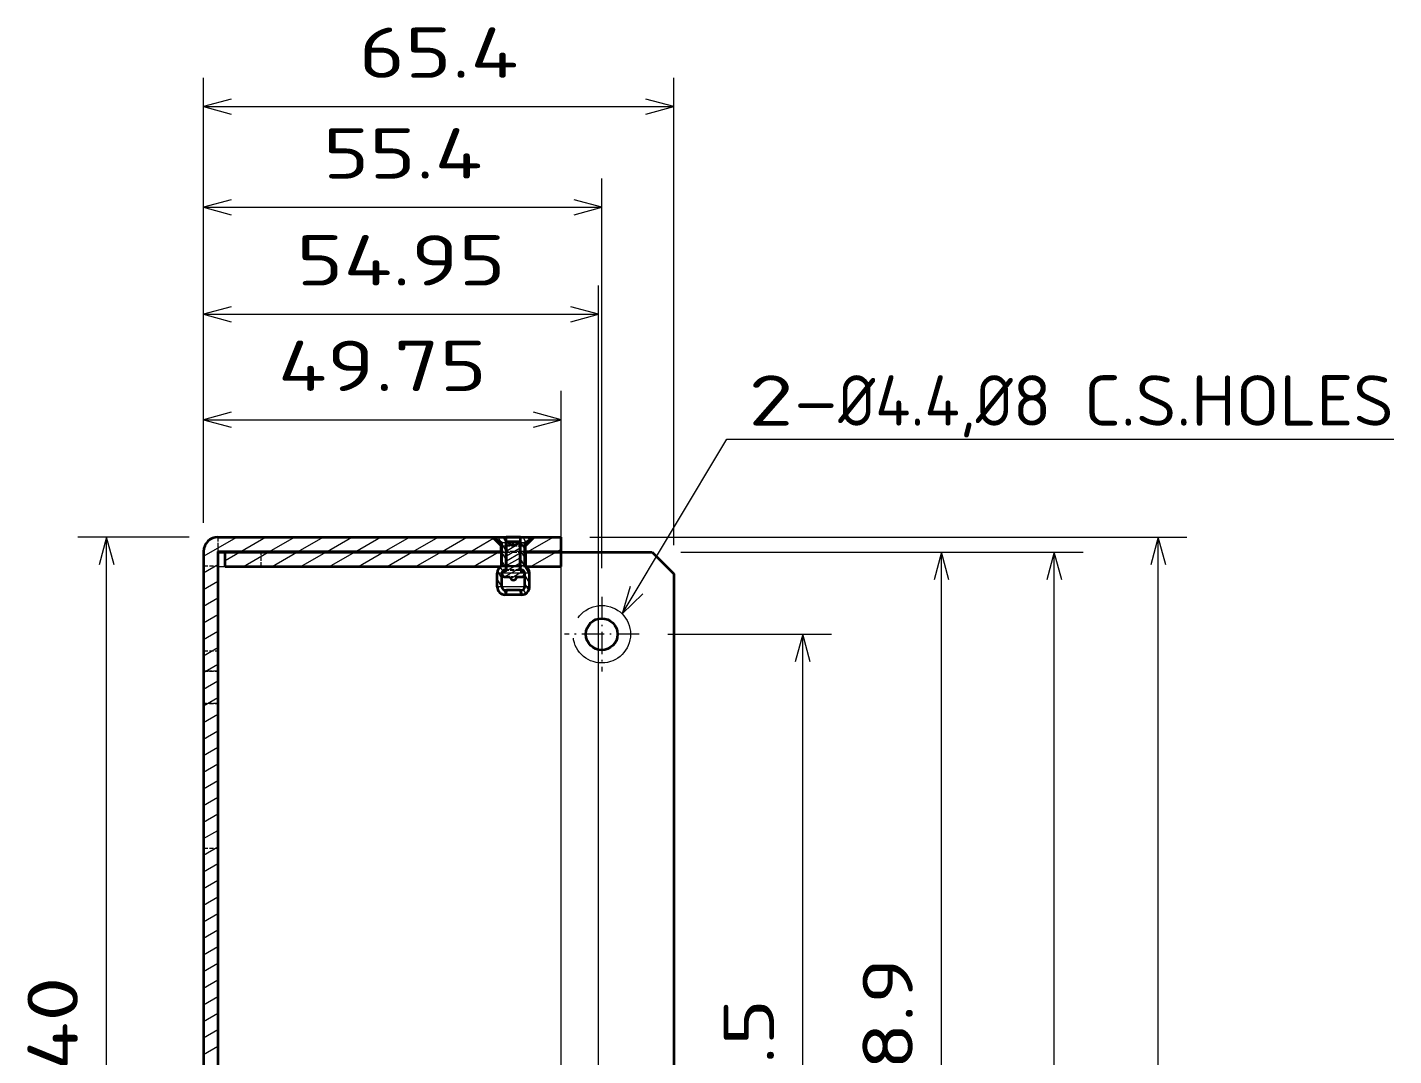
# Model space of a CAD drawing. Extents: x 23 to 587, y 4 to 413.
# Drawn here: x 388.1 to 483.2, y 223.6 to 295.1 of the extents above; entities that cross this region are included whole.
import ezdxf
from ezdxf.enums import TextEntityAlignment as Align

# ---------------------------------------------------------------- set-up
doc = ezdxf.new("R2010")
doc.units = 0
doc.linetypes.add('DASHDOT', pattern=[18.5, 12, -3, 0.5, -3])
doc.linetypes.add('DASHED', pattern=[15, 12, -3])
doc.layers.get('0').update_dxf_attribs({"lineweight": 13})
doc.styles.get("Standard").update_dxf_attribs({"font": 'isocp.shx'})

# ---------------------------------------------------------------- blocks, each defined once
blk = doc.blocks.new('BLOCK166')
at = {"color": 7, "lineweight": 13}
for points in [[(-57.55, 216.11), (-43, 240.43), (49.77, 240.43)], [(-56.45, 219.95), (-57.55, 216.11), (-54.68, 218.89)]]:
    blk.add_lwpolyline(points, dxfattribs=at)
for s, p, p2 in [('2-', (-40, 242.3), (-27.5, 242.3)), ('%%c', (-27.5, 242.3), (-22.37, 242.3)), ('4.4,', (-22.37, 242.3), (-8.37, 242.3)), ('%%c', (-8.37, 242.3), (-3.23, 242.3)), ('8 C.S.HOLES', (-3.23, 242.3), (49.77, 242.3))]:
    blk.add_text(s, height=7, dxfattribs=at).set_placement(p, p2, align=Align.FIT)
blk = doc.blocks.new('BLOCK167')
at = {"color": 7, "lineweight": 13, "ltscale": 0.387443}
blk.add_line((-117.8, 226.8), (-133.3, 226.8), dxfattribs=at)
at = {"color": 7, "lineweight": 13}
blk.add_line((-129.3, 86.8), (-129.3, 226.8), dxfattribs=at)
at = {"color": 7, "lineweight": 13, "ltscale": 0.337443}
blk.add_line((-119.8, 86.8), (-133.3, 86.8), dxfattribs=at)
at = {"color": 7, "lineweight": 13}
for points in [[(-128.26, 222.94), (-129.3, 226.8), (-130.33, 222.94)], [(-130.33, 90.66), (-129.3, 86.8), (-128.26, 90.66)]]:
    blk.add_lwpolyline(points, dxfattribs=at)
blk.add_text('140', height=7, rotation=90, dxfattribs=at).set_placement((-133.3, 147.9), (-133.3, 165.7), align=Align.FIT)
blk = doc.blocks.new('BLOCK169')
at = {"color": 7, "lineweight": 13, "ltscale": 0.45812}
blk.add_line((-115.8, 228.8), (-115.8, 247.12), dxfattribs=at)
at = {"color": 7, "lineweight": 13}
for p, q in [((-66.05, 38.5), (-66.05, 247.12)), ((-115.8, 243.12), (-66.05, 243.12))]:
    blk.add_line(p, q, dxfattribs=at)
for points in [[(-111.94, 244.16), (-115.8, 243.12), (-111.94, 242.09)], [(-69.91, 242.09), (-66.05, 243.12), (-69.91, 244.16)]]:
    blk.add_lwpolyline(points, dxfattribs=at)
blk.add_text('49.75', height=7, dxfattribs=at).set_placement((-105.47, 247.12), (-76.38, 247.12), align=Align.FIT)
blk = doc.blocks.new('BLOCK170')
at = {"color": 7, "lineweight": 13}
for p, q in [((-115.8, 228.8), (-115.8, 261.79)), ((-60.85, 95.78), (-60.85, 261.79)), ((-115.8, 257.79), (-60.85, 257.79))]:
    blk.add_line(p, q, dxfattribs=at)
for points in [[(-111.94, 258.83), (-115.8, 257.79), (-111.94, 256.75)], [(-64.71, 256.75), (-60.85, 257.79), (-64.71, 258.83)]]:
    blk.add_lwpolyline(points, dxfattribs=at)
blk.add_text('54.95', height=7, dxfattribs=at).set_placement((-102.88, 261.79), (-73.77, 261.79), align=Align.FIT)
blk = doc.blocks.new('BLOCK171')
at = {"color": 7, "lineweight": 13}
for p, q in [((-115.8, 228.8), (-115.8, 290.67)), ((-50.4, 225.7), (-50.4, 290.67)), ((-115.8, 286.67), (-50.4, 286.67))]:
    blk.add_line(p, q, dxfattribs=at)
for points in [[(-111.94, 287.7), (-115.8, 286.67), (-111.94, 285.63)], [(-54.26, 285.63), (-50.4, 286.67), (-54.26, 287.7)]]:
    blk.add_lwpolyline(points, dxfattribs=at)
blk.add_text('65.4', height=7, dxfattribs=at).set_placement((-94.2, 290.67), (-72, 290.67), align=Align.FIT)
blk = doc.blocks.new('BLOCK172')
at = {"color": 7, "lineweight": 13}
for p, q in [((-62.05, 226.8), (21.01, 226.8)), ((17.01, 40.15), (17.01, 226.8))]:
    blk.add_line(p, q, dxfattribs=at)
blk.add_lwpolyline([(18.05, 222.94), (17.01, 226.8), (15.97, 222.94)], dxfattribs=at)
blk = doc.blocks.new('BLOCK173')
at = {"color": 7, "lineweight": 13}
for p, q in [((-49.4, 224.7), (6.55, 224.7)), ((2.55, 40.15), (2.55, 224.7))]:
    blk.add_line(p, q, dxfattribs=at)
blk.add_lwpolyline([(3.58, 220.84), (2.55, 224.7), (1.51, 220.84)], dxfattribs=at)
blk = doc.blocks.new('BLOCK174')
at = {"color": 7, "lineweight": 13}
for p, q in [((-49.4, 224.7), (-9.13, 224.7)), ((-13.13, 85.8), (-13.13, 224.7)), ((-50.87, 85.8), (-9.13, 85.8))]:
    blk.add_line(p, q, dxfattribs=at)
for points in [[(-12.1, 220.84), (-13.13, 224.7), (-14.17, 220.84)], [(-14.17, 89.66), (-13.13, 85.8), (-12.1, 89.66)]]:
    blk.add_lwpolyline(points, dxfattribs=at)
blk.add_text('138.9', height=7, rotation=90, dxfattribs=at).set_placement((-17.13, 142.2), (-17.13, 168.3), align=Align.FIT)
blk = doc.blocks.new('BLOCK175')
at = {"color": 7, "lineweight": 13}
for p, q in [((-51.2, 213.3), (-28.45, 213.3)), ((-32.45, 85.8), (-32.45, 213.3)), ((-50.87, 85.8), (-28.45, 85.8))]:
    blk.add_line(p, q, dxfattribs=at)
for points in [[(-31.42, 209.44), (-32.45, 213.3), (-33.49, 209.44)], [(-33.49, 89.66), (-32.45, 85.8), (-31.42, 89.66)]]:
    blk.add_lwpolyline(points, dxfattribs=at)
blk.add_text('127.5', height=7, rotation=90, dxfattribs=at).set_placement((-36.45, 136.5), (-36.45, 162.6), align=Align.FIT)
blk = doc.blocks.new('BLOCK177')
at = {"color": 7, "lineweight": 13}
for p, q in [((-115.8, 228.8), (-115.8, 276.66)), ((-60.4, 222.5), (-60.4, 276.66)), ((-115.8, 272.66), (-60.4, 272.66))]:
    blk.add_line(p, q, dxfattribs=at)
for points in [[(-111.94, 273.69), (-115.8, 272.66), (-111.94, 271.62)], [(-64.26, 271.62), (-60.4, 272.66), (-64.26, 273.69)]]:
    blk.add_lwpolyline(points, dxfattribs=at)
blk.add_text('55.4', height=7, dxfattribs=at).set_placement((-99.2, 276.66), (-77, 276.66), align=Align.FIT)
blk = doc.blocks.new('BLOCK180')
at = {"color": 7, "linetype": 'DASHDOT', "lineweight": 13, "ltscale": 0.26}
for p, q in [((-60.4, 218.5), (-60.4, 208.1)), ((-55.2, 213.3), (-65.6, 213.3))]:
    blk.add_line(p, q, dxfattribs=at)
blk = doc.blocks.new('BLOCK182')
at = {"color": 7, "linetype": 'DASHED', "lineweight": 13, "ltscale": 0.05}
for p, q in [((-113.8, 226.8), (-113.8, 224.8)), ((-107.8, 222.7), (-107.8, 224.7)), ((-107.8, 222.7), (-107.8, 224.7)), ((-74.4, 224.7), (-74.4, 222.7)), ((-71.05, 222.7), (-71.05, 224.7)), ((-71.05, 222.7), (-71.05, 224.7)), ((-71, 224.7), (-71, 222.7)), ((-115.8, 222.8), (-113.8, 222.8)), ((-115.8, 211), (-113.8, 211)), ((-115.8, 208.15), (-113.8, 208.15)), ((-115.8, 208.15), (-113.8, 208.15)), ((-113.8, 208.15), (-115.8, 208.15)), ((-113.8, 208.15), (-115.8, 208.15)), ((-115.8, 203.65), (-113.8, 203.65)), ((-115.8, 203.65), (-113.8, 203.65)), ((-113.8, 203.65), (-115.8, 203.65)), ((-113.8, 203.65), (-115.8, 203.65)), ((-115.8, 183.52), (-113.8, 183.52)), ((-115.8, 183.52), (-113.8, 183.52)), ((-115.8, 183.52), (-113.8, 183.52)), ((-115.8, 183.52), (-113.8, 183.52))]:
    blk.add_line(p, q, dxfattribs=at)
at = {"color": 7, "lineweight": 35}
for p, q in [((-113.8, 226.8), (-75.6, 226.8)), ((-115.8, 224.8), (-115.8, 87.39)), ((-113.8, 224.8), (-113.8, 87.39)), ((-113.8, 224.8), (-74.4, 224.8)), ((-112.8, 224.7), (-74.4, 224.7)), ((-112.8, 222.7), (-74.4, 222.7)), ((-50.4, 221.7), (-50.4, 43.15))]:
    blk.add_line(p, q, dxfattribs=at)
at = {"color": 7, "lineweight": 35, "ltscale": 0.0725}
for p, q in [((-75.6, 226.8), (-72.7, 226.8)), ((-72.7, 226.8), (-69.8, 226.8))]:
    blk.add_line(p, q, dxfattribs=at)
at = {"color": 7, "lineweight": 35, "ltscale": 0.042426}
for p, q in [((-74.4, 225.6), (-75.6, 226.8)), ((-71, 225.6), (-69.8, 226.8))]:
    blk.add_line(p, q, dxfattribs=at)
at = {"color": 7, "linetype": 'DASHED', "lineweight": 13, "ltscale": 0.042426}
for p, q in [((-74.4, 225.6), (-75.6, 226.8)), ((-71, 225.6), (-69.8, 226.8))]:
    blk.add_line(p, q, dxfattribs=at)
at = {"color": 7, "linetype": 'DASHED', "lineweight": 13, "ltscale": 0.00375}
for p, q in [((-75.4, 226.65), (-75.4, 226.8)), ((-70, 226.65), (-70, 226.8))]:
    blk.add_line(p, q, dxfattribs=at)
at = {"color": 7, "lineweight": 35, "ltscale": 0.042502}
for p, q in [((-75.4, 226.8), (-73.7, 226.8)), ((-71.7, 226.8), (-70, 226.8))]:
    blk.add_line(p, q, dxfattribs=at)
at = {"color": 7, "lineweight": 35, "ltscale": 0.00375}
for p, q in [((-75.4, 226.65), (-75.4, 226.8)), ((-70, 226.65), (-70, 226.8))]:
    blk.add_line(p, q, dxfattribs=at)
at = {"color": 7, "linetype": 'DASHED', "lineweight": 13, "ltscale": 0.126959}
for p, q in [((-70.33, 226.65), (-75.4, 226.65)), ((-70.33, 226.65), (-75.4, 226.65)), ((-70, 226.65), (-75.08, 226.65))]:
    blk.add_line(p, q, dxfattribs=at)
at = {"color": 7, "linetype": 'DASHED', "lineweight": 13, "ltscale": 0.031942}
for p, q in [((-74.3, 226), (-75.4, 226.65)), ((-71.1, 226), (-70, 226.65))]:
    blk.add_line(p, q, dxfattribs=at)
at = {"color": 7, "lineweight": 35, "ltscale": 0.031942}
for p, q in [((-74.3, 226), (-75.4, 226.65)), ((-71.1, 226), (-70, 226.65))]:
    blk.add_line(p, q, dxfattribs=at)
at = {"color": 7, "linetype": 'DASHED', "lineweight": 13, "ltscale": 0.113844}
for p, q in [((-73.7, 222.25), (-73.7, 226.8)), ((-71.7, 222.25), (-71.7, 226.8))]:
    blk.add_line(p, q, dxfattribs=at)
at = {"color": 7, "lineweight": 35, "ltscale": 0.047022}
blk.add_line((-71.82, 226.8), (-73.7, 226.8), dxfattribs=at)
at = {"color": 7, "lineweight": 35, "ltscale": 0.113844}
for p, q in [((-73.7, 222.25), (-73.7, 226.8)), ((-71.7, 222.25), (-71.7, 226.8))]:
    blk.add_line(p, q, dxfattribs=at)
at = {"color": 7, "lineweight": 35, "ltscale": 0.002978}
blk.add_line((-71.7, 226.8), (-71.82, 226.8), dxfattribs=at)
at = {"color": 7, "linetype": 'DASHED', "lineweight": 13, "ltscale": 0.008041}
blk.add_line((-70, 226.65), (-70.33, 226.65), dxfattribs=at)
at = {"color": 7, "lineweight": 35, "ltscale": 0.093839}
blk.add_line((-69.8, 226.8), (-66.05, 226.8), dxfattribs=at)
at = {"color": 7, "lineweight": 35, "ltscale": 0.05}
for p, q in [((-66.05, 224.8), (-66.05, 226.8)), ((-112.8, 222.7), (-112.8, 224.7)), ((-74.4, 224.7), (-74.4, 222.7)), ((-71, 224.7), (-71, 222.7)), ((-66.05, 222.7), (-66.05, 224.7))]:
    blk.add_line(p, q, dxfattribs=at)
at = {"color": 7, "lineweight": 35, "ltscale": 0.025}
blk.add_line((-113.8, 224.7), (-112.8, 224.7), dxfattribs=at)
at = {"color": 7, "lineweight": 35, "ltscale": 0.02}
for p, q in [((-74.4, 224.8), (-74.4, 225.6)), ((-71, 224.8), (-71, 225.6))]:
    blk.add_line(p, q, dxfattribs=at)
at = {"color": 7, "lineweight": 35, "ltscale": 0.002501}
for p, q in [((-74.4, 225.6), (-74.3, 225.6)), ((-74.3, 224.8), (-74.4, 224.8)), ((-74.4, 224.7), (-74.3, 224.7)), ((-71.1, 225.6), (-71, 225.6)), ((-71, 224.8), (-71.1, 224.8)), ((-71.1, 224.7), (-71, 224.7))]:
    blk.add_line(p, q, dxfattribs=at)
at = {"color": 7, "linetype": 'DASHED', "lineweight": 13, "ltscale": 0.0425}
for p, q in [((-74.4, 225.6), (-72.7, 225.6)), ((-72.7, 225.6), (-71, 225.6)), ((-74.4, 222.7), (-72.7, 222.7)), ((-72.7, 222.7), (-71, 222.7))]:
    blk.add_line(p, q, dxfattribs=at)
at = {"color": 7, "linetype": 'DASHED', "lineweight": 13, "ltscale": 0.02}
for p, q in [((-74.4, 224.8), (-74.4, 225.6)), ((-71, 224.8), (-71, 225.6))]:
    blk.add_line(p, q, dxfattribs=at)
at = {"color": 7, "linetype": 'DASHED', "lineweight": 13, "ltscale": 0.075235}
for p, q in [((-71.29, 226), (-74.3, 226)), ((-71.29, 226), (-74.3, 226)), ((-71.1, 226), (-74.11, 226)), ((-71.29, 222.8), (-74.3, 222.8)), ((-71.29, 222.8), (-74.3, 222.8)), ((-71.1, 222.8), (-74.11, 222.8)), ((-71.29, 221.8), (-74.3, 221.8)), ((-71.1, 221.8), (-74.11, 221.8)), ((-71.29, 219.89), (-74.3, 219.89)), ((-71.1, 219.89), (-74.11, 219.89))]:
    blk.add_line(p, q, dxfattribs=at)
at = {"color": 7, "linetype": 'DASHED', "lineweight": 13, "ltscale": 0.08}
blk.add_line((-74.3, 222.8), (-74.3, 226), dxfattribs=at)
at = {"color": 7, "lineweight": 35, "ltscale": 0.08}
for p, q in [((-74.3, 222.8), (-74.3, 226)), ((-71.1, 222.8), (-71.1, 226))]:
    blk.add_line(p, q, dxfattribs=at)
at = {"color": 7, "linetype": 'DASHED', "lineweight": 13, "ltscale": 0.039999}
for p, q in [((-74.3, 225.6), (-72.7, 225.6)), ((-72.7, 224.8), (-74.3, 224.8)), ((-74.3, 224.7), (-72.7, 224.7)), ((-72.7, 225.6), (-71.1, 225.6)), ((-71.1, 224.8), (-72.7, 224.8)), ((-72.7, 224.7), (-71.1, 224.7))]:
    blk.add_line(p, q, dxfattribs=at)
at = {"color": 7, "linetype": 'DASHED', "lineweight": 13, "ltscale": 0.044671}
for p, q in [((-71.87, 226.16), (-73.65, 226.16)), ((-71.75, 226.16), (-73.54, 226.16)), ((-71.87, 222.16), (-73.65, 222.16))]:
    blk.add_line(p, q, dxfattribs=at)
at = {"color": 7, "linetype": 'DASHED', "lineweight": 13, "ltscale": 0.099974}
for p, q in [((-73.65, 222.16), (-73.65, 226.16)), ((-71.75, 222.16), (-71.75, 226.16))]:
    blk.add_line(p, q, dxfattribs=at)
at = {"color": 7, "lineweight": 35, "ltscale": 0.099974}
for p, q in [((-73.65, 222.16), (-73.65, 226.16)), ((-71.75, 222.16), (-71.75, 226.16))]:
    blk.add_line(p, q, dxfattribs=at)
at = {"color": 7, "lineweight": 35, "ltscale": 0.044671}
for p, q in [((-71.87, 226.16), (-73.65, 226.16)), ((-71.87, 219.44), (-73.65, 219.44))]:
    blk.add_line(p, q, dxfattribs=at)
at = {"color": 7, "linetype": 'DASHED', "lineweight": 13, "ltscale": 0.000690286}
for p, q in [((-72.94, 225.69), (-72.91, 225.69)), ((-72.47, 225.69), (-72.5, 225.69))]:
    blk.add_line(p, q, dxfattribs=at)
at = {"color": 7, "linetype": 'DASHED', "lineweight": 13, "ltscale": 0.0109}
for p, q in [((-72.5, 225.69), (-72.94, 225.69)), ((-72.91, 225.69), (-72.47, 225.69))]:
    blk.add_line(p, q, dxfattribs=at)
at = {"color": 7, "linetype": 'DASHED', "lineweight": 13, "ltscale": 0.010894}
blk.add_line((-72.5, 225.69), (-72.94, 225.69), dxfattribs=at)
at = {"color": 7, "linetype": 'DASHED', "lineweight": 13, "ltscale": 0.000684608}
blk.add_line((-72.47, 225.69), (-72.5, 225.69), dxfattribs=at)
at = {"color": 7, "lineweight": 35, "ltscale": 0.002829}
for p, q in [((-71.75, 226.16), (-71.87, 226.16)), ((-71.75, 219.44), (-71.87, 219.44))]:
    blk.add_line(p, q, dxfattribs=at)
at = {"color": 7, "linetype": 'DASHED', "lineweight": 13, "ltscale": 0.004765}
for p, q in [((-71.1, 226), (-71.29, 226)), ((-71.1, 222.8), (-71.29, 222.8))]:
    blk.add_line(p, q, dxfattribs=at)
at = {"color": 7, "linetype": 'DASHED', "lineweight": 13, "ltscale": 0.03}
blk.add_line((-71.1, 224.8), (-71.1, 226), dxfattribs=at)
at = {"color": 7, "lineweight": 35, "ltscale": 0.0025}
blk.add_line((-71.1, 224.7), (-71.1, 224.8), dxfattribs=at)
at = {"color": 7, "linetype": 'DASHED', "lineweight": 13, "ltscale": 0.0475}
blk.add_line((-71.1, 222.8), (-71.1, 224.7), dxfattribs=at)
at = {"color": 7, "lineweight": 35, "ltscale": 0.123839}
for p, q in [((-71, 224.8), (-66.05, 224.8)), ((-71, 224.7), (-66.05, 224.7)), ((-71, 222.7), (-66.05, 222.7))]:
    blk.add_line(p, q, dxfattribs=at)
at = {"color": 7, "lineweight": 35, "ltscale": 0.31625}
blk.add_line((-66.05, 224.7), (-53.4, 224.7), dxfattribs=at)
at = {"color": 7, "lineweight": 35, "ltscale": 0.106066}
blk.add_line((-53.4, 224.7), (-50.4, 221.7), dxfattribs=at)
at = {"color": 7, "linetype": 'DASHED', "lineweight": 13}
for q in [(-66.05, 222.7), (-113.8, 89.44)]:
    blk.add_line((-113.8, 222.7), q, dxfattribs=at)
at = {"color": 7, "linetype": 'DASHED', "lineweight": 13, "ltscale": 0.1058}
for p, q in [((-70.72, 221.8), (-74.95, 221.8)), ((-70.72, 221.8), (-74.95, 221.8)), ((-70.45, 221.8), (-74.69, 221.8)), ((-70.72, 219.89), (-74.95, 219.89)), ((-70.72, 219.89), (-74.95, 219.89)), ((-70.45, 219.89), (-74.69, 219.89))]:
    blk.add_line(p, q, dxfattribs=at)
at = {"color": 7, "linetype": 'DASHED', "lineweight": 13, "ltscale": 0.047663}
for p, q in [((-74.95, 219.89), (-74.95, 221.8)), ((-74.3, 219.89), (-74.3, 221.8)), ((-71.1, 219.89), (-71.1, 221.8))]:
    blk.add_line(p, q, dxfattribs=at)
at = {"color": 7, "lineweight": 35, "ltscale": 0.047663}
for p, q in [((-74.95, 219.89), (-74.95, 221.8)), ((-74.3, 219.89), (-74.3, 221.8)), ((-71.1, 219.89), (-71.1, 221.8)), ((-70.45, 219.89), (-70.45, 221.8)), ((-70.45, 219.89), (-70.45, 221.8))]:
    blk.add_line(p, q, dxfattribs=at)
at = {"color": 7, "lineweight": 13, "ltscale": 0.000217899}
blk.add_line((-74.29, 221.8), (-74.3, 221.8), dxfattribs=at)
at = {"color": 7, "linetype": 'DASHED', "lineweight": 13, "ltscale": 0.075017}
blk.add_line((-71.29, 221.8), (-74.29, 221.8), dxfattribs=at)
at = {"color": 7, "lineweight": 35, "ltscale": 0.003751}
for p, q in [((-73.85, 222.25), (-73.7, 222.25)), ((-71.7, 222.25), (-71.55, 222.25))]:
    blk.add_line(p, q, dxfattribs=at)
at = {"color": 7, "lineweight": 35, "ltscale": 0.005001}
for p, q in [((-73.85, 222.16), (-73.65, 222.16)), ((-71.75, 222.16), (-71.55, 222.16)), ((-73.85, 219.44), (-73.65, 219.44)), ((-71.75, 219.44), (-71.55, 219.44))]:
    blk.add_line(p, q, dxfattribs=at)
at = {"color": 7, "lineweight": 35, "ltscale": 0.017501}
for p, q in [((-73.85, 221.26), (-73.15, 221.26)), ((-72.25, 221.26), (-71.55, 221.26))]:
    blk.add_line(p, q, dxfattribs=at)
at = {"color": 7, "lineweight": 35, "ltscale": 0.00125}
blk.add_line((-73.65, 222.25), (-73.7, 222.25), dxfattribs=at)
at = {"color": 7, "linetype": 'DASHED', "lineweight": 13, "ltscale": 0.045772}
blk.add_line((-71.82, 222.25), (-73.65, 222.25), dxfattribs=at)
at = {"color": 7, "linetype": 'DASHED', "lineweight": 13, "ltscale": 0.02116}
blk.add_line((-72.31, 221.26), (-73.15, 221.26), dxfattribs=at)
at = {"color": 7, "linetype": 'DASHED', "lineweight": 13, "ltscale": 0.00134}
blk.add_line((-72.25, 221.26), (-72.31, 221.26), dxfattribs=at)
at = {"color": 7, "linetype": 'DASHED', "lineweight": 13, "ltscale": 0.002829}
blk.add_line((-71.75, 222.16), (-71.87, 222.16), dxfattribs=at)
at = {"color": 7, "linetype": 'DASHED', "lineweight": 13, "ltscale": 0.001727}
blk.add_line((-71.75, 222.25), (-71.82, 222.25), dxfattribs=at)
at = {"color": 7, "lineweight": 35, "ltscale": 0.001251}
blk.add_line((-71.7, 222.25), (-71.75, 222.25), dxfattribs=at)
at = {"color": 7, "linetype": 'DASHED', "lineweight": 13, "ltscale": 0.004534}
blk.add_line((-71.11, 221.8), (-71.29, 221.8), dxfattribs=at)
at = {"color": 7, "lineweight": 13, "ltscale": 0.00023099}
blk.add_line((-71.1, 221.8), (-71.11, 221.8), dxfattribs=at)
at = {"color": 7, "linetype": 'DASHED', "lineweight": 13, "ltscale": 0.0067}
for p, q in [((-70.45, 221.8), (-70.72, 221.8)), ((-70.45, 219.89), (-70.72, 219.89))]:
    blk.add_line(p, q, dxfattribs=at)
at = {"color": 7, "lineweight": 13, "ltscale": 0.075235}
blk.add_line((-71.29, 219.89), (-74.3, 219.89), dxfattribs=at)
at = {"color": 7, "linetype": 'DASHED', "lineweight": 13, "ltscale": 0.017002}
for p, q in [((-73.65, 219.44), (-73.85, 218.79)), ((-71.75, 219.44), (-71.55, 218.79))]:
    blk.add_line(p, q, dxfattribs=at)
at = {"color": 7, "lineweight": 35, "ltscale": 0.017002}
for p, q in [((-73.65, 219.44), (-73.85, 218.79)), ((-71.75, 219.44), (-71.55, 218.79))]:
    blk.add_line(p, q, dxfattribs=at)
at = {"color": 7, "linetype": 'DASHED', "lineweight": 13, "ltscale": 0.054075}
for p, q in [((-71.69, 218.79), (-73.85, 218.79)), ((-71.55, 218.79), (-73.72, 218.79))]:
    blk.add_line(p, q, dxfattribs=at)
at = {"color": 7, "lineweight": 35, "ltscale": 0.054075}
blk.add_line((-71.69, 218.79), (-73.85, 218.79), dxfattribs=at)
at = {"color": 7, "lineweight": 35, "ltscale": 0.003425}
blk.add_line((-71.55, 218.79), (-71.69, 218.79), dxfattribs=at)
at = {"color": 7, "lineweight": 13, "ltscale": 0.004765}
blk.add_line((-71.1, 219.89), (-71.29, 219.89), dxfattribs=at)
at = {"color": 7, "linetype": 'DASHED', "lineweight": 13}
blk.add_circle((-60.4, 213.3), 4, dxfattribs=at)
at = {"color": 7, "lineweight": 35}
blk.add_circle((-60.4, 213.3), 2.2, dxfattribs=at)
for centre, radius, start, end in [((-113.8, 224.8), 2, 90, 180), ((-73.85, 221.8), 1.1, 114.1478, 180), ((-71.55, 221.8), 1.1, 0, 65.8522), ((-71.55, 221.8), 1.1, 0, 55.2433), ((-73.85, 221.8), 0.45, 90, 180), ((-73.85, 221.71), 0.45, 90, 270), ((-72.7, 221.26), 0.45, 180.0341, 269.9604), ((-72.7, 221.26), 0.45, 270.0393, 359.9662), ((-71.55, 221.8), 0.45, 360, 90), ((-71.55, 221.71), 0.45, 270, 90), ((-73.85, 219.89), 1.1, 180, 270), ((-73.85, 219.89), 0.45, 180, 270), ((-71.55, 219.89), 1.1, 270, 0), ((-71.55, 219.89), 0.45, 270, 0)]:
    blk.add_arc(centre, radius, start, end, dxfattribs=at)
at = {"color": 7, "linetype": 'DASHED', "lineweight": 13}
for centre, radius, start, end in [((-73.85, 221.8), 1.1, 114.1477, 180), ((-71.55, 221.8), 1.1, 55.2433, 65.8522), ((-73.85, 221.8), 0.45, 90, 180), ((-73.85, 221.71), 0.45, 90, 270), ((-72.7, 221.26), 0.45, 180.0237, 269.9763), ((-72.7, 221.26), 0.45, 270.0237, 359.9763), ((-71.55, 221.8), 0.45, 0, 90), ((-71.55, 221.71), 0.45, 270, 90), ((-73.85, 219.89), 1.1, 180, 270), ((-73.85, 219.89), 0.45, 180, 270), ((-71.55, 219.89), 0.45, 270, 360), ((-71.55, 219.89), 1.1, 270, 360)]:
    blk.add_arc(centre, radius, start, end, dxfattribs=at)
for points, knots in [([(-73.65, 226.16), (-73.63, 226.15), (-73.58, 226.14), (-73.52, 226.11), (-73.45, 226.08), (-73.39, 226.03), (-73.33, 225.99), (-73.28, 225.93), (-73.22, 225.87), (-73.17, 225.82), (-73.12, 225.77), (-73.06, 225.72), (-73, 225.7), (-72.96, 225.69), (-72.94, 225.69)], [0, 0, 0, 0, 0.07145, 0.1427416, 0.2149689, 0.2889949, 0.3652286, 0.4434267, 0.5225702, 0.6008754, 0.6761338, 0.7467388, 0.8131866, 0.8741153, 0.8741153, 0.8741153, 0.8741153]), ([(-72.94, 225.69), (-72.93, 225.69), (-72.93, 225.69), (-72.9, 225.69), (-72.86, 225.7), (-72.81, 225.72), (-72.76, 225.75), (-72.72, 225.78), (-72.7, 225.79)], [0, 0, 0, 0, 0.0033711, 0.0190654, 0.0763867, 0.1305325, 0.1890637, 0.256279, 0.256279, 0.256279, 0.256279]), ([(-72.47, 225.69), (-72.47, 225.69), (-72.48, 225.69), (-72.5, 225.69), (-72.55, 225.7), (-72.6, 225.72), (-72.65, 225.75), (-72.69, 225.78), (-72.7, 225.79)], [0, 0, 0, 0, 0.0033711, 0.0190654, 0.0763867, 0.1305325, 0.1890637, 0.256279, 0.256279, 0.256279, 0.256279]), ([(-71.75, 226.16), (-71.78, 226.15), (-71.82, 226.14), (-71.89, 226.11), (-71.95, 226.08), (-72.01, 226.03), (-72.07, 225.99), (-72.13, 225.93), (-72.18, 225.87), (-72.24, 225.82), (-72.29, 225.77), (-72.35, 225.72), (-72.41, 225.7), (-72.45, 225.69), (-72.47, 225.69)], [0, 0, 0, 0, 0.07145, 0.1427416, 0.2149689, 0.2889949, 0.3652286, 0.4434267, 0.5225702, 0.6008754, 0.6761338, 0.7467388, 0.8131866, 0.8741153, 0.8741153, 0.8741153, 0.8741153])]:
    blk.add_open_spline(points, degree=3, knots=knots, dxfattribs=at)
at = {"color": 7, "lineweight": 35}
for points, knots in [([(-72.94, 225.69), (-72.94, 225.69), (-72.95, 225.69), (-72.96, 225.69), (-72.99, 225.7), (-73.02, 225.71), (-73.04, 225.71), (-73.09, 225.74), (-73.14, 225.79), (-73.17, 225.82), (-73.25, 225.91), (-73.34, 225.99), (-73.39, 226.04), (-73.47, 226.09), (-73.56, 226.13), (-73.59, 226.14), (-73.62, 226.15), (-73.65, 226.16)], [0.341318, 0.341318, 0.341318, 0.341318, 0.341318, 0.341318, 0.407631, 0.407631, 0.407631, 0.558209, 0.558209, 0.558209, 0.871655, 0.871655, 0.871655, 1.351057, 1.351057, 1.351057, 1.576979, 1.576979, 1.576979, 1.576979, 1.576979, 1.576979]), ([(-72.7, 225.79), (-72.73, 225.77), (-72.75, 225.75), (-72.78, 225.74), (-72.82, 225.72), (-72.86, 225.7), (-72.88, 225.7), (-72.9, 225.69), (-72.92, 225.69), (-72.93, 225.69), (-72.93, 225.69), (-72.94, 225.69)], [0, 0, 0, 0, 0, 0, 0.1946317, 0.1946317, 0.1946317, 0.3052149, 0.3052149, 0.3052149, 0.3413179, 0.3413179, 0.3413179, 0.3413179, 0.3413179, 0.3413179]), ([(-72.7, 225.79), (-72.68, 225.77), (-72.65, 225.75), (-72.63, 225.74), (-72.58, 225.72), (-72.54, 225.7), (-72.53, 225.7), (-72.51, 225.69), (-72.49, 225.69), (-72.48, 225.69), (-72.48, 225.69), (-72.47, 225.69)], [0, 0, 0, 0, 0, 0, 0.1946317, 0.1946317, 0.1946317, 0.3052149, 0.3052149, 0.3052149, 0.3413179, 0.3413179, 0.3413179, 0.3413179, 0.3413179, 0.3413179]), ([(-72.47, 225.69), (-72.46, 225.69), (-72.45, 225.69), (-72.45, 225.69), (-72.42, 225.7), (-72.39, 225.71), (-72.37, 225.71), (-72.31, 225.74), (-72.26, 225.79), (-72.23, 225.82), (-72.15, 225.91), (-72.07, 225.99), (-72.02, 226.04), (-71.94, 226.09), (-71.85, 226.13), (-71.82, 226.14), (-71.78, 226.15), (-71.75, 226.16)], [0.341318, 0.341318, 0.341318, 0.341318, 0.341318, 0.341318, 0.407631, 0.407631, 0.407631, 0.558209, 0.558209, 0.558209, 0.871655, 0.871655, 0.871655, 1.351057, 1.351057, 1.351057, 1.576979, 1.576979, 1.576979, 1.576979, 1.576979, 1.576979])]:
    blk.add_open_spline(points, degree=5, knots=knots, dxfattribs=at)
blk = doc.blocks.new('BLOCK183')
at = {"color": 7, "lineweight": 13, "ltscale": 0.054848}
for p, q in [((-73.65, 224.9), (-71.75, 226)), ((-73.65, 224.21), (-71.75, 225.31)), ((-73.65, 223.52), (-71.75, 224.62)), ((-73.65, 222.83), (-71.75, 223.92))]:
    blk.add_line(p, q, dxfattribs=at)
at = {"color": 7, "lineweight": 13, "ltscale": 0.012893}
blk.add_line((-73.65, 225.6), (-73.21, 225.86), dxfattribs=at)
at = {"color": 7, "lineweight": 13, "ltscale": 0.073517}
blk.add_line((-74.3, 221.76), (-71.75, 223.23), dxfattribs=at)
at = {"color": 7, "lineweight": 13, "ltscale": 0.063511}
blk.add_line((-73.95, 221.27), (-71.75, 222.54), dxfattribs=at)
at = {"color": 7, "lineweight": 13, "ltscale": 0.051545}
blk.add_line((-73.11, 221.06), (-71.32, 222.09), dxfattribs=at)
at = {"color": 7, "lineweight": 13, "ltscale": 0.012082}
blk.add_line((-71.57, 221.26), (-71.15, 221.5), dxfattribs=at)
blk = doc.blocks.new('BLOCK184')
at = {"color": 7, "lineweight": 13, "ltscale": 0.021562}
blk.add_line((-74.39, 226.05), (-74.82, 226.8), dxfattribs=at)
at = {"color": 7, "lineweight": 13, "ltscale": 0.021412}
blk.add_line((-73.7, 226.06), (-74.13, 226.8), dxfattribs=at)
at = {"color": 7, "lineweight": 13, "ltscale": 0.03}
for p, q in [((-73.7, 224.86), (-74.3, 225.9)), ((-73.7, 223.66), (-74.3, 224.7)), ((-73.7, 222.46), (-74.3, 223.5))]:
    blk.add_line(p, q, dxfattribs=at)
at = {"color": 7, "lineweight": 13, "ltscale": 0.016574}
blk.add_line((-74.19, 222.1), (-74.52, 222.67), dxfattribs=at)
at = {"color": 7, "lineweight": 13, "ltscale": 0.0325}
blk.add_line((-74.3, 219.9), (-74.95, 221.02), dxfattribs=at)
at = {"color": 7, "lineweight": 13, "ltscale": 0.029864}
blk.add_line((-74.3, 221.1), (-74.9, 222.13), dxfattribs=at)
at = {"color": 7, "lineweight": 13, "ltscale": 0.024379}
blk.add_line((-74.46, 218.97), (-74.95, 219.82), dxfattribs=at)
at = {"color": 7, "lineweight": 13, "ltscale": 0.014217}
blk.add_line((-73.79, 219), (-74.07, 219.5), dxfattribs=at)
blk = doc.blocks.new('BLOCK185')
at = {"color": 7, "lineweight": 13, "ltscale": 0.020488}
blk.add_line((-70.95, 226.09), (-71.36, 226.8), dxfattribs=at)
at = {"color": 7, "lineweight": 13, "ltscale": 0.011676}
blk.add_line((-70.43, 226.4), (-70.67, 226.8), dxfattribs=at)
at = {"color": 7, "lineweight": 13, "ltscale": 0.03}
for p, q in [((-71.1, 225.15), (-71.7, 226.19)), ((-71.1, 223.95), (-71.7, 224.99))]:
    blk.add_line(p, q, dxfattribs=at)
at = {"color": 7, "lineweight": 13, "ltscale": 0.0625}
blk.add_line((-70.45, 221.63), (-71.7, 223.79), dxfattribs=at)
at = {"color": 7, "lineweight": 13, "ltscale": 0.010135}
blk.add_line((-71.5, 222.24), (-71.7, 222.59), dxfattribs=at)
at = {"color": 7, "lineweight": 13, "ltscale": 0.0325}
blk.add_line((-70.45, 220.43), (-71.1, 221.55), dxfattribs=at)
at = {"color": 7, "lineweight": 13, "ltscale": 0.016257}
blk.add_line((-70.98, 218.95), (-71.31, 219.51), dxfattribs=at)
at = {"color": 7, "lineweight": 13, "ltscale": 0.027121}
blk.add_line((-70.56, 219.42), (-71.1, 220.35), dxfattribs=at)
blk = doc.blocks.new('BLOCK189')
at = {"color": 7, "lineweight": 13, "ltscale": 0.00564}
blk.add_line((-71, 224.59), (-70.81, 224.7), dxfattribs=at)
at = {"color": 7, "lineweight": 13, "ltscale": 0.1}
blk.add_line((-70.27, 222.7), (-66.81, 224.7), dxfattribs=at)
at = {"color": 7, "lineweight": 13, "ltscale": 0.006416}
blk.add_line((-66.27, 222.7), (-66.05, 222.83), dxfattribs=at)
blk = doc.blocks.new('BLOCK190')
at = {"color": 7, "lineweight": 13, "ltscale": 0.0575}
blk.add_line((-112.8, 223.55), (-110.81, 224.7), dxfattribs=at)
at = {"color": 7, "lineweight": 13, "ltscale": 0.1}
for p, q in [((-110.27, 222.7), (-106.81, 224.7)), ((-106.27, 222.7), (-102.81, 224.7)), ((-102.27, 222.7), (-98.81, 224.7)), ((-98.27, 222.7), (-94.81, 224.7)), ((-94.27, 222.7), (-90.81, 224.7)), ((-90.27, 222.7), (-86.81, 224.7)), ((-86.27, 222.7), (-82.81, 224.7)), ((-82.27, 222.7), (-78.81, 224.7)), ((-78.27, 222.7), (-74.81, 224.7))]:
    blk.add_line(p, q, dxfattribs=at)
blk = doc.blocks.new('BLOCK194')
at = {"color": 7, "lineweight": 13, "ltscale": 0.133632}
blk.add_line((-115.8, 224.13), (-111.17, 226.8), dxfattribs=at)
at = {"color": 7, "lineweight": 13, "ltscale": 0.1}
for p, q in [((-110.63, 224.8), (-107.17, 226.8)), ((-106.63, 224.8), (-103.17, 226.8)), ((-102.63, 224.8), (-99.17, 226.8)), ((-98.63, 224.8), (-95.17, 226.8)), ((-94.63, 224.8), (-91.17, 226.8)), ((-90.63, 224.8), (-87.17, 226.8)), ((-86.63, 224.8), (-83.17, 226.8)), ((-82.63, 224.8), (-79.17, 226.8))]:
    blk.add_line(p, q, dxfattribs=at)
at = {"color": 7, "lineweight": 13, "ltscale": 0.092081}
blk.add_line((-78.63, 224.8), (-75.45, 226.64), dxfattribs=at)
at = {"color": 7, "lineweight": 13, "ltscale": 0.00668}
blk.add_line((-74.63, 224.8), (-74.4, 224.93), dxfattribs=at)
at = {"color": 7, "lineweight": 13, "ltscale": 0.057735}
for p, q in [((-115.8, 221.82), (-113.8, 222.97)), ((-115.8, 219.51), (-113.8, 220.66)), ((-115.8, 217.2), (-113.8, 218.35)), ((-115.8, 214.89), (-113.8, 216.04)), ((-115.8, 212.58), (-113.8, 213.74)), ((-115.8, 210.27), (-113.8, 211.43)), ((-115.8, 207.96), (-113.8, 209.12)), ((-115.8, 205.65), (-113.8, 206.81)), ((-115.8, 203.34), (-113.8, 204.5)), ((-115.8, 201.03), (-113.8, 202.19)), ((-115.8, 198.72), (-113.8, 199.88)), ((-115.8, 196.41), (-113.8, 197.57)), ((-115.8, 194.11), (-113.8, 195.26)), ((-115.8, 191.8), (-113.8, 192.95)), ((-115.8, 189.49), (-113.8, 190.64)), ((-115.8, 187.18), (-113.8, 188.33)), ((-115.8, 184.87), (-113.8, 186.02)), ((-115.8, 182.56), (-113.8, 183.71)), ((-115.8, 180.25), (-113.8, 181.4)), ((-115.8, 177.94), (-113.8, 179.09)), ((-115.8, 175.63), (-113.8, 176.78)), ((-115.8, 173.32), (-113.8, 174.48)), ((-115.8, 171.01), (-113.8, 172.17)), ((-115.8, 168.7), (-113.8, 169.86)), ((-115.8, 166.39), (-113.8, 167.55)), ((-115.8, 164.08), (-113.8, 165.24)), ((-115.8, 161.77), (-113.8, 162.93)), ((-115.8, 159.46), (-113.8, 160.62)), ((-115.8, 157.15), (-113.8, 158.31)), ((-115.8, 154.85), (-113.8, 156))]:
    blk.add_line(p, q, dxfattribs=at)
blk = doc.blocks.new('BLOCK195')
at = {"color": 7, "lineweight": 13, "ltscale": 0.1}
blk.add_line((-70.63, 224.8), (-67.17, 226.8), dxfattribs=at)
at = {"color": 7, "lineweight": 13, "ltscale": 0.016886}
blk.add_line((-66.63, 224.8), (-66.05, 225.14), dxfattribs=at)

msp = doc.modelspace()

# ---------------------------------------------------------------- block references
at = {"lineweight": 0, "xscale": 0.5, "yscale": 0.5, "zscale": 0.5}
for name in ['BLOCK171', 'BLOCK177', 'BLOCK170', 'BLOCK169', 'BLOCK166', 'BLOCK167', 'BLOCK182', 'BLOCK194', 'BLOCK184', 'BLOCK185', 'BLOCK195', 'BLOCK172', 'BLOCK190', 'BLOCK183', 'BLOCK189', 'BLOCK174', 'BLOCK173', 'BLOCK180', 'BLOCK175']:
    msp.add_blockref(name, (458.281, 146.233), dxfattribs=at)

doc.saveas('drawing.dxf')
